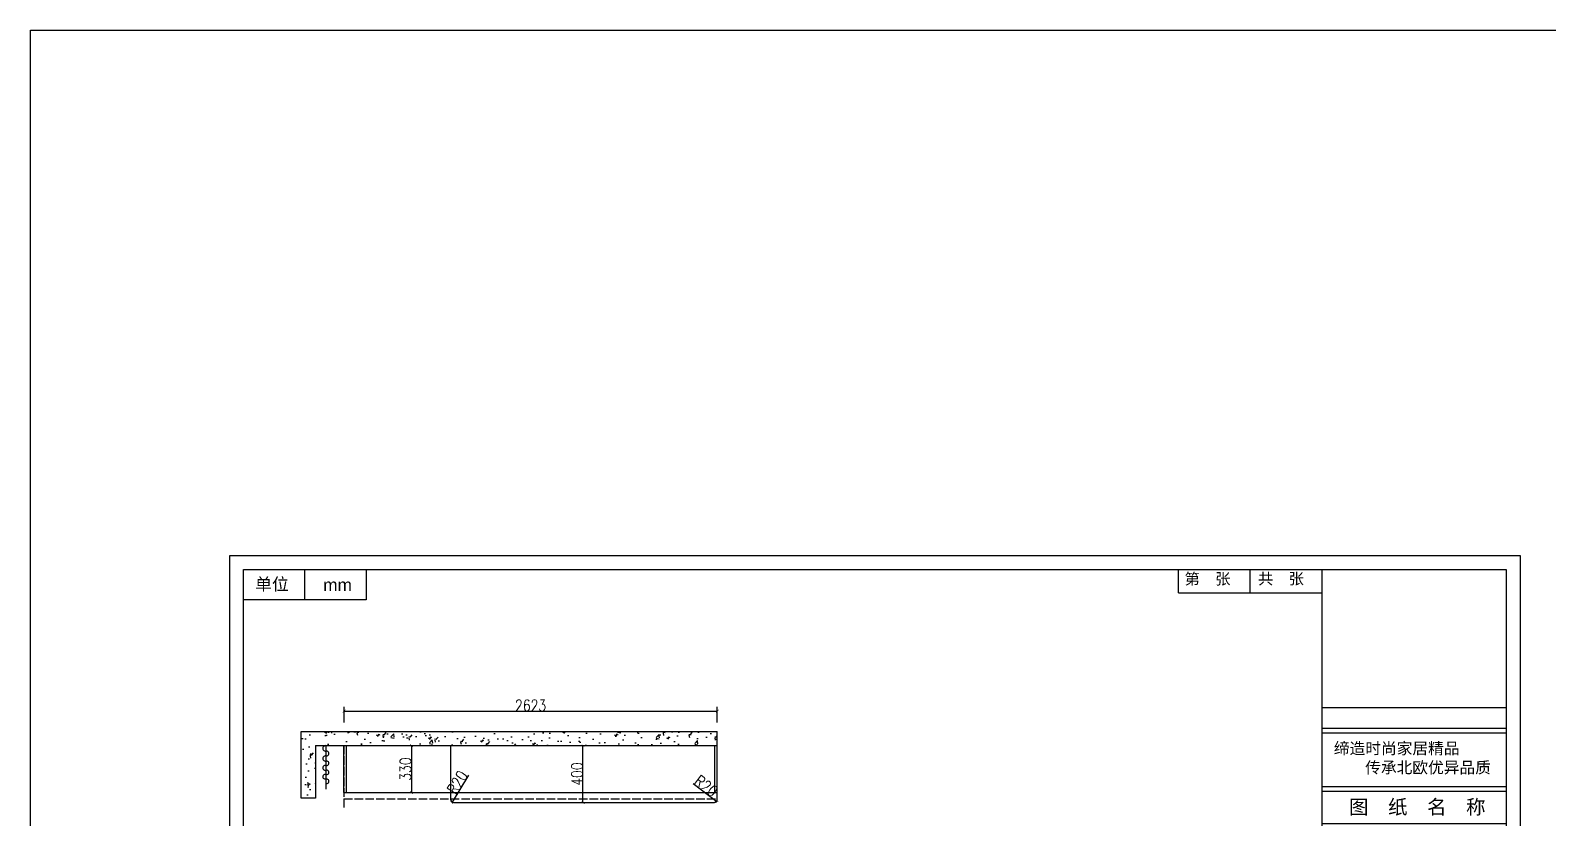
# Model space of a CAD drawing. Header units: millimetres. Extents: x 3255186 to 3429179, y -984851 to -941485.
# Drawn here: x 3255353 to 3266014, y -947020 to -941485 of the extents above; entities that cross this region are included whole.
import ezdxf

# ---------------------------------------------------------------- set-up
doc = ezdxf.new("R2010")
doc.units = ezdxf.units.MM
doc.header["$PDMODE"] = 35
doc.linetypes.add('ACAD_ISO02W100', pattern=[15, 12, -3])
doc.linetypes.add('ACAD_ISO03W100', pattern=[30, 12, -18])
doc.layers.add('jiaju', color=4, linetype='Continuous')
doc.layers.add('家私', color=5, linetype='Continuous')
doc.layers.add('块', color=7, linetype='Continuous', lineweight=30)
doc.styles.add('DIM_FONT', font='SIMPLEX.shx', dxfattribs={"width": 0.8})
doc.styles.add('ROMANS', font='romans')
doc.styles.get("Standard").update_dxf_attribs({"font": 'acaderef.shx', "bigfont": 'bigfont.shx'})
doc.styles.add('新宋体', font='', dxfattribs={"height": 80})
doc.styles.add('标注用字体', font='', dxfattribs={"height": 70})
doc.styles.get('新宋体').set_extended_font_data('NSimSun')
doc.styles.get('标注用字体').set_extended_font_data('FangSong_GB2312')
doc.dimstyles.new('ISO-25', dxfattribs={"dimtxt": 80, "dimasz": 20, "dimexe": 30, "dimexo": 80, "dimtad": 1, "dimdec": 0, "dimtxsty": 'DIM_FONT', "dimblk": 'ARCHTICK', "dimcen": 2.5, "dimadec": 0, "dimazin": 0, "dimtfac": 1, "dimtdec": 0, "dimtmove": 1, "dimatfit": 3, "dimfxl": 80, "dimfxlon": 1, "dimarcsym": 0})

# ---------------------------------------------------------------- blocks, each defined once
blk = doc.blocks.new('CL')
at = {"layer": 'jiaju'}
blk.add_line((0, 0), (0, 1092), dxfattribs=at)
blk.add_lwpolyline([(0, 1092, 0, 20, 0), (0, 994, 20, 20, 0)], format="xyseb", dxfattribs=at)
for centre, radius, start, end in [((-13, 896), 62.3, 78.2277, 281.7723), ((18, 780), 57.3, 252.02, 107.98), ((-18, 673), 56.5, 70.9346, 289.0654), ((-16, 443), 58.9, 74.1469, 285.8531), ((14, 559), 61.4, 257.2289, 102.7711), ((11, 323), 64.1, 260.1838, 99.8162), ((-13, 199), 62.3, 78.2277, 281.7723), ((6, 69), 68.8, 264.8376, 95.1624)]:
    blk.add_arc(centre, radius, start, end, dxfattribs=at)
blk = doc.blocks.new('A$C3B30262C')
blk.add_blockref('CL', (71, 0))
blk = doc.blocks.new('c-002')
at = {"layer": 'jiaju', "linetype": 'Continuous', "rotation": 270}
blk.add_blockref('A$C3B30262C', (-14, -94), dxfattribs=at)
blk = doc.blocks.new('_ArchTick')
at = {"color": 0, "linetype": 'ByBlock', "const_width": 0.15}
blk.add_lwpolyline([(-0.5, -0.5), (0.5, 0.5)], dxfattribs=at)
blk = doc.blocks.new('*D234')
at = {"color": 0, "lineweight": -2, "ltscale": 5}
for p, q in [((3257557, -946351), (3257557, -946241)), ((3257557, -946271), (3260180, -946271)), ((3260180, -946351), (3260180, -946241))]:
    blk.add_line(p, q, dxfattribs=at)
at = {"layer": 'Defpoints', "color": 0, "ltscale": 5}
for p in [(3260180, -946271), (3257557, -946844), (3260180, -946844)]:
    blk.add_point(p, dxfattribs=at)
at = {"color": 0, "lineweight": -2, "ltscale": 5, "xscale": 20, "yscale": 20, "zscale": 20, "rotation": 180}
blk.add_blockref('_ArchTick', (3257557, -946271), dxfattribs=at)
at = {"color": 0, "lineweight": -2, "ltscale": 5, "xscale": 20, "yscale": 20, "zscale": 20}
blk.add_blockref('_ArchTick', (3260180, -946271), dxfattribs=at)
at = {"color": 0, "ltscale": 5, "insert": (3258868, -946231), "char_height": 80, "attachment_point": 5, "style": 'DIM_FONT'}
blk.add_mtext('2623', dxfattribs=at)
blk = doc.blocks.new('*D235')
at = {"color": 0, "lineweight": -2, "ltscale": 5}
for p, q in [((3257950, -946514), (3258060, -946514)), ((3258030, -946514), (3258030, -946844)), ((3257950, -946844), (3258060, -946844))]:
    blk.add_line(p, q, dxfattribs=at)
at = {"layer": 'Defpoints', "color": 0, "ltscale": 5}
for p in [(3257575, -946514), (3257575, -946844), (3258030, -946844)]:
    blk.add_point(p, dxfattribs=at)
at = {"color": 0, "lineweight": -2, "ltscale": 5, "xscale": 20, "yscale": 20, "zscale": 20}
for p, rotation in [((3258030, -946514), 90), ((3258030, -946844), 270)]:
    blk.add_blockref('_ArchTick', p, dxfattribs=dict(at, rotation=rotation))
at = {"color": 0, "ltscale": 5, "insert": (3257989, -946679), "char_height": 80, "attachment_point": 5, "rotation": 90, "style": 'DIM_FONT'}
blk.add_mtext('330', dxfattribs=at)
blk = doc.blocks.new('*D236')
at = {"color": 0, "lineweight": -2, "ltscale": 5}
for p, q in [((3259236, -946514), (3259266, -946514)), ((3259236, -946914), (3259236, -946514)), ((3259236, -946914), (3259266, -946914))]:
    blk.add_line(p, q, dxfattribs=at)
at = {"layer": 'Defpoints', "color": 0, "ltscale": 5}
for p in [(3259166, -946514), (3259236, -946514), (3259166, -946914)]:
    blk.add_point(p, dxfattribs=at)
at = {"color": 0, "lineweight": -2, "ltscale": 5, "xscale": 20, "yscale": 20, "zscale": 20}
for p, rotation in [((3259236, -946514), 90), ((3259236, -946914), 270)]:
    blk.add_blockref('_ArchTick', p, dxfattribs=dict(at, rotation=rotation))
at = {"color": 0, "ltscale": 5, "insert": (3259195, -946714), "char_height": 80, "attachment_point": 5, "rotation": 90, "style": 'DIM_FONT'}
blk.add_mtext('400', dxfattribs=at)
blk = doc.blocks.new('*D237')
at = {"color": 0, "lineweight": -2, "ltscale": 5}
blk.add_line((3260010, -946779), (3260176, -946906), dxfattribs=at)
at = {"layer": 'Defpoints', "color": 0, "ltscale": 5}
for p in [(3260160, -946894), (3260176, -946906)]:
    blk.add_point(p, dxfattribs=at)
at = {"color": 0, "lineweight": -2, "ltscale": 5, "xscale": 20, "yscale": 20, "zscale": 20, "rotation": 322.5938765913642}
blk.add_blockref('_ArchTick', (3260176, -946906), dxfattribs=at)
at = {"color": 0, "ltscale": 5, "insert": (3260101, -946798), "char_height": 80, "attachment_point": 5, "rotation": 322.5939, "style": 'DIM_FONT'}
blk.add_mtext('R20', dxfattribs=at)
blk = doc.blocks.new('*D238')
at = {"color": 0, "lineweight": -2, "ltscale": 5}
blk.add_line((3258432, -946722), (3258316, -946911), dxfattribs=at)
at = {"layer": 'Defpoints', "color": 0, "ltscale": 5}
for p in [(3258316, -946911), (3258327, -946894)]:
    blk.add_point(p, dxfattribs=at)
at = {"color": 0, "lineweight": -2, "ltscale": 5, "xscale": 20, "yscale": 20, "zscale": 20, "rotation": 238.5374603765361}
blk.add_blockref('_ArchTick', (3258316, -946911), dxfattribs=at)
at = {"color": 0, "ltscale": 5, "insert": (3258353, -946773), "char_height": 80, "attachment_point": 5, "rotation": 58.5375, "style": 'DIM_FONT'}
blk.add_mtext('R20', dxfattribs=at)
blk = doc.blocks.new('M')
for p, q in [((7224, 24106), (7224, 32333)), ((7224, 32333), (18599, 32332)), ((18599, 32332), (18599, 24106)), ((7346, 24228), (7345, 32211)), ((7345, 32211), (18477, 32210)), ((7886, 31941), (7886, 32211)), ((8426, 32211), (8426, 31941)), ((15589, 32004), (15589, 32211)), ((16220, 32004), (16220, 32211)), ((16852, 32210), (16852, 25243)), ((18477, 32210), (18477, 24228)), ((15589, 32004), (16852, 32004)), ((8426, 31941), (7345, 31941)), ((16852, 30991), (18477, 30991)), ((16852, 30810), (18477, 30810)), ((16852, 30770), (18477, 30770)), ((16852, 30294), (18477, 30294)), ((16852, 30253), (18477, 30253)), ((16852, 29969), (18477, 29969)), ((16852, 29440), (18477, 29440)), ((16852, 29156), (18477, 29156)), ((16852, 28628), (18477, 28628)), ((16852, 28343), (18477, 28343)), ((16852, 27815), (18477, 27815)), ((16852, 27531), (18477, 27531)), ((16852, 26962), (18477, 26962)), ((16852, 26677), (18477, 26677)), ((16852, 25557), (18477, 25557)), ((16852, 25527), (18477, 25527)), ((18477, 25243), (7346, 25243)), ((8159, 24482), (8159, 25243)), ((9459, 24482), (9459, 25243)), ((10272, 24482), (10272, 25243)), ((11572, 24482), (11572, 25243)), ((12385, 24482), (12385, 25243)), ((13685, 24228), (13685, 25243)), ((14091, 24228), (14091, 25243)), ((15913, 25243), (15913, 24232)), ((15916, 25243), (15916, 24232)), ((18477, 25050), (15913, 25050)), ((13685, 24989), (7346, 24989)), ((13685, 24736), (7346, 24736)), ((13685, 24482), (7346, 24482)), ((8792, 24228), (8792, 24482)), ((8819, 24228), (8819, 24482)), ((18477, 24228), (7346, 24228)), ((10414, 24254), (11133, 24254)), ((12734, 24254), (13581, 24254)), ((18599, 24106), (7224, 24106))]:
    blk.add_line(p, q)
at = {"color": 0, "ltscale": 5}
for p, q in [((8286, 24520), (8372, 24696)), ((8199, 24608), (8286, 24520)), ((8121, 24354), (8207, 24266)), ((8207, 24266), (8294, 24442))]:
    blk.add_line(p, q, dxfattribs=at)
at = {"linetype": 'ACAD_ISO03W100'}
blk.add_line((11279, 24228), (11279, 24482), dxfattribs=at)
at = {"lineweight": 25}
for points in [[(7434, 24442), (7607, 24442), (7607, 24266), (7434, 24266)], [(8120, 24442), (8293, 24442), (8293, 24266), (8120, 24266)], [(8861, 24442), (9034, 24442), (9034, 24266), (8861, 24266)], [(9601, 24442), (9774, 24442), (9774, 24266), (9601, 24266)], [(11433, 24442), (11606, 24442), (11606, 24266), (11433, 24266)], [(12062, 24442), (12235, 24442), (12235, 24266), (12062, 24266)]]:
    blk.add_lwpolyline(points, close=True, dxfattribs=at)
at = {"layer": '块'}
blk.add_lwpolyline([(14364, 24939), (14524, 24939), (14524, 24783), (14364, 24783)], close=True, dxfattribs=at)
at = {"layer": '块', "lineweight": 25}
for points in [[(8199, 24696), (8372, 24696), (8372, 24520), (8199, 24520)], [(8828, 24696), (9001, 24696), (9001, 24520), (8828, 24520)]]:
    blk.add_lwpolyline(points, close=True, dxfattribs=at)
at = {"char_height": 109.1, "attachment_point": 5}
for s, insert in [('{\\fSimSun|b0|i0|c134|p54;单位}', (7596, 32074)), ('{\\fArial|b0|i0|c0|p32;mm}', (8174, 32074))]:
    blk.add_mtext(s, dxfattribs=dict(at, insert=insert))
at = {"attachment_point": 1}
for s, insert, char_height, width in [('{\\fSimSun|b0|i0|c134|p54;第  张}', (15641, 32177), 99.06, 2286.9), ('{\\fSimSun|b0|i0|c134|p54;共  张}', (16289, 32178), 99.06, 2286.9), ('{\\fSimSun|b0|i0|c134|p2;缔造时尚家居精品\\P    传承北欧优异品质}', (16957, 30683), 101.58, 1676.49), ('{\\fSimSun|b0|i0|c134|p54;推拉门竖框}', (7380, 25194), 101.58, 748), ('{\\fSimSun|b0|i0|c134|p54;订货日期}', (11676, 25194), 101.58, 567.91), ('{\\fSimHei|b0|i0|c134|p2;注意事项}', (13789, 25141), 121.9, 119.08), ('{\\fSimSun|b0|i0|c134|p54;温 馨 提 示}', (16777, 25217), 101.58, 2345.16), ('{\\fSimSun|b0|i0|c134|p54;拉门上下轨}', (7380, 24940), 101.58, 748), ('{\\fSimSun|b0|i0|c134|p54;交货日期}', (11676, 24940), 101.58, 567.91), ('{\\fSimSun|b0|i0|c134|p54;安装方式}', (7450, 24686), 101.58, 567.91), ('{\\fSimSun|b0|i0|c134|p54;正常安装}', (8390, 24672), 73.14, 538.56), ('{\\fSimSun|b0|i0|c134|p54;特殊安装}', (9029, 24665), 73.14, 538.56), ('{\\fSimSun|b0|i0|c134|p54;联系电话}', (11676, 24686), 101.58, 567.91), ('{\\fSimSun|b0|i0|c134|p54;在地板\\P前安装}', (7666, 24456), 65.83, 645.46), ('{\\fSimSun|b0|i0|c134|p54;在地板\\P后安装}', (8324, 24456), 65.83, 645.46), ('{\\fSimSun|b0|i0|c134|p54;不保留\\P地脚线}', (9098, 24460), 65.83, 645.46), ('{\\fSimSun|b0|i0|c134|p54;保留地脚线\\P    尺寸为：}', (9780, 24458), 65.83, 801.54), ('{\\fSimSun|b0|i0|c134|p54;不保留\\P\\fSimSun|b0|i0|c134|p2;石膏线}', (11648, 24460), 65.83, 645.46), ('{\\fSimSun|b0|i0|c134|p54;保留\\fSimSun|b0|i0|c134|p2;石膏线\\P尺寸为:}', (12254, 24460), 65.83, 645.46)]:
    blk.add_mtext(s, dxfattribs=dict(at, insert=insert, char_height=char_height, width=width))
for s, insert, char_height, width, style in [('图  纸  名  称', (17091, 30178), 126.2, 1414.86, '新宋体'), ('客  户  姓  名', (17083, 29365), 126.2, 1414.86, '新宋体'), ('联  系  电  话', (17036, 28600), 126.2, 1756.25, '新宋体'), ('客  户  地  址', (17100, 27740), 126.2, 1414.86, '新宋体'), ('客  户  签  名', (17081, 26887), 126.2, 1414.86, '新宋体'), ('柜体颜色  ', (9563, 25194), 92.1, 1815.91, '新宋体'), ('{\\fSimSun|b0|i0|c134|p2;1、推拉门柜体预留        90mm           \\P       \\P         70mm推拉门轨道位置；\\P\\P2、抽屉拉手为：\\L           \\l，\\P   \\P    平开门拉手为：\\L              \\l；\\P               }', (14197, 25149), 67.72, 4207.93, '标注用字体'), ('{\\fSimSun|b0|i0|c134|p54;柜体封边}', (9563, 24940), 92.1, 1815.91, '新宋体'), ('{\\fSimSun|b0|i0|c134|p54;设计制图}', (9563, 24686), 92.1, 1815.91, '新宋体')]:
    blk.add_mtext(s, dxfattribs=dict(at, insert=insert, char_height=char_height, width=width, style=style))
at = {"char_height": 101.55, "attachment_point": 1, "style": 'ROMANS'}
for s, insert in [('{\\fSimSun|b0|i0|c134|p2;\\H0.8x;     \\H0.75x;    ① 订制本公司衣柜或推拉门金额不足2000元,需加收100元运费。\\P        }', (15519, 24930)), ('{\\fSimSun|b0|i0|c134|p2;\\P\\H0.6x;        \u3000 ② 请要求销售员充分讲解并完全理解设计意图,对本图确定无误}', (15508, 24904)), ('{\\fSimSun|b0|i0|c134|p2;\\P\\H0.6x;\\P           方可签字。}', (15638, 24931)), ('{\\fSimSun|b0|i0|c134|p2;\\P\\H0.6x;           ③ 本图经客户确认后,本公司不承担任何更改责任。}', (15508, 24602))]:
    blk.add_mtext(s, dxfattribs=dict(at, insert=insert))

msp = doc.modelspace()

# ---------------------------------------------------------------- hatches: boundary and pattern name
at = {"ltscale": 5}
h = msp.add_hatch(dxfattribs=at)
h.set_pattern_fill('AR-CONC', color=252, style=0)
h.set_pattern_definition([(50, (13439.47, -34568.91), (182.184669, -15.9390855), [19.05, -209.55]), (355, (13439.47, -34568.9), (-35.242826, 191.056643), [15.24, -167.64]), (100.451, (13454.65, -34570.24), (146.942502, 175.116688), [16.19, -178.09]), (46.1842, (13439.47, -34518.1), (271.079041, -42.042328), [28.575, -314.325]), (96.6356, (13462.06, -34521.6), (237.404234, 247.425556), [24.285, -267.135]), (351.184, (13439.47, -34518.1), (237.404606, 247.425118), [22.86, -251.46]), (21, (13464.87, -34530.81), (151.61488, -102.2655185), [19.05, -209.55]), (326, (13464.87, -34530.8), (61.802028, 184.187966), [15.24, -167.64]), (71.4514, (13477.5, -34539.33), (213.416491, 81.922858), [16.19, -178.09]), (37.5, (13439.47, -34568.91), (3.0886033, 84.5550389), [0, -165.608, 0, -170.18, 0, -168.275]), (7.5, (13439.47, -34568.91), (66.8196625, 100.1805748), [0, -97.028, 0, -161.798, 0, -64.135]), (327.5, (13382.826, -34568.91), (135.5905952, -5.728744), [0, -63.5, 0, -198.12, 0, -262.89]), (317.5, (13357.43, -34568.91), (148.1291814, 25.426491), [0, -82.55, 0, -131.572, 0, -186.69])])
h.paths.add_polyline_path([(3257256.7, -946413.9), (3257256.7, -946883.9), (3257356.7, -946883.9), (3257356.7, -946513.9), (3260179.7, -946513.9), (3260179.7, -946413.9)])

# ---------------------------------------------------------------- linework, layer by layer
for p, q in [((3257256.7, -946413.9), (3260179.7, -946413.9)), ((3257256.7, -946883.9), (3257256.7, -946413.9)), ((3260179.7, -946513.9), (3260179.7, -946413.9)), ((3257356.7, -946513.9), (3260179.7, -946513.9)), ((3257356.7, -946513.9), (3257356.7, -946883.9)), ((3257556.7, -946843.9), (3257556.7, -946513.9)), ((3257574.7, -946843.9), (3257574.7, -946513.9)), ((3258306.7, -946893.9), (3258306.7, -946513.9)), ((3260161.7, -946843.9), (3260161.7, -946513.9)), ((3260179.7, -946893.9), (3260179.7, -946513.9)), ((3257556.7, -946843.9), (3260179.7, -946843.9)), ((3257356.7, -946883.9), (3257256.7, -946883.9)), ((3258326.7, -946913.9), (3260159.7, -946913.9))]:
    msp.add_line(p, q, dxfattribs=at)
at = {"color": 252, "linetype": 'ACAD_ISO02W100', "ltscale": 5}
for p, q in [((3257556.7, -946513.9), (3257556.7, -946952.2)), ((3257556.7, -946888.9), (3260179.7, -946888.9))]:
    msp.add_line(p, q, dxfattribs=at)
at = {"color": 6, "ltscale": 5}
msp.add_lwpolyline([(3255352.8, -941484.6), (3429179.2, -941484.6), (3429179.2, -955325.7), (3255352.8, -955325.7)], close=True, dxfattribs=at)
at = {"ltscale": 5}
for centre, start, end in [((3258326.7, -946893.9), 180, 270), ((3260159.7, -946893.9), 270, 0)]:
    msp.add_arc(centre, 20, start, end, dxfattribs=at)

# ---------------------------------------------------------------- block references
at = {"xscale": 0.7970586622832343, "yscale": 0.7970586624578573, "zscale": 0.7970586624}
msp.add_blockref('M', (3250996.2, -970948.5), dxfattribs=at)
at = {"layer": '家私', "color": 0, "xscale": 0.2800000002607703, "yscale": 0.2800000000279397, "zscale": 0.28, "rotation": 270}
msp.add_blockref('c-002', (3257475.6, -946517.9), dxfattribs=at)

# ---------------------------------------------------------------- dimensions: what is measured, and where the dimension line sits
at = {"ltscale": 5}
dim = msp.add_linear_dim(base=(3260179.7, -946271.3), p1=(3257556.7, -946843.9), p2=(3260179.7, -946843.9), dimstyle='ISO-25', dxfattribs=at)
dim.commit()
dim.dimension.update_dxf_attribs({"geometry": '*D234', "text_midpoint": (3258868.2, -946230.7)})
for base, p1, p2, picture, middle in [((3258029.5, -946843.9), (3257574.7, -946513.9), (3257574.7, -946843.9), '*D235', (3257988.9, -946678.9)), ((3259236, -946513.9), (3259165.9, -946913.9), (3259165.9, -946513.9), '*D236', (3259195.4, -946713.9))]:
    dim = msp.add_linear_dim(base=base, p1=p1, p2=p2, angle=90, dimstyle='ISO-25', dxfattribs=at)
    dim.commit()
    dim.dimension.update_dxf_attribs({"geometry": picture, "text_midpoint": middle})
for center, mpoint, picture, middle in [((3258326.7, -946893.9), (3258316.2, -946911), '*D238', (3258387.8, -946794)), ((3260159.7, -946893.9), (3260175.6, -946906.1), '*D237', (3260076.7, -946830.5))]:
    dim = msp.add_radius_dim(center=center, mpoint=mpoint, dimstyle='ISO-25', dxfattribs=at)
    dim.commit()
    dim.dimension.update_dxf_attribs({"geometry": picture, "text_midpoint": middle, "dimtype": 132})

doc.saveas('drawing.dxf')
